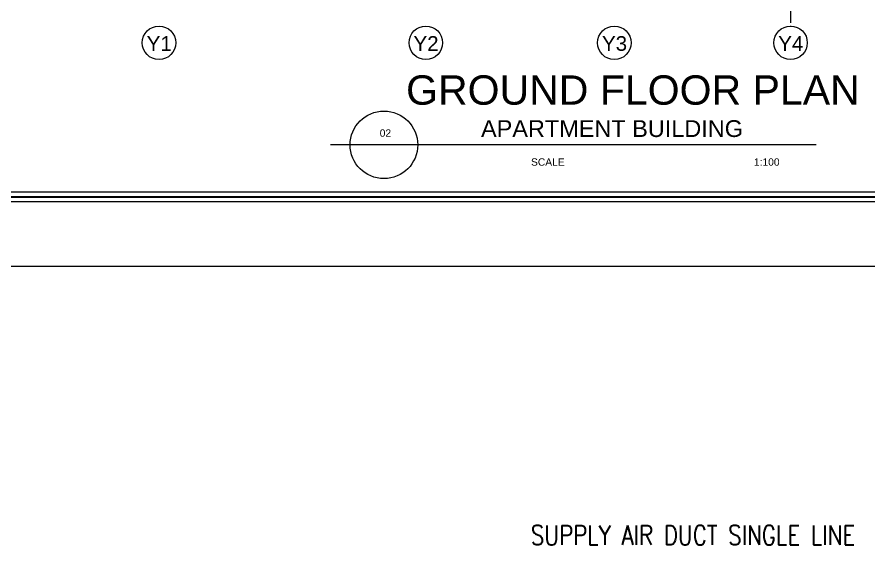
# Model space of a CAD drawing. Header units: millimetres. Extents: x -1288794 to 2153086, y -2701644 to -1335282.
# Drawn here: x 964963 to 982364, y -1525183 to -1514393 of the extents above; entities that cross this region are included whole.
import ezdxf
from ezdxf.enums import TextEntityAlignment as Align

# ---------------------------------------------------------------- set-up
doc = ezdxf.new("R2010")
doc.units = ezdxf.units.MM
doc.header["$LTSCALE"] = 100
doc.linetypes.add('CENTER', pattern=[50.8, 31.75, -6.35, 6.35, -6.35])
for name, color, linetype in [('A-ANNO-SYMB', 33, 'Continuous'), ('A-ANNO-TEXT', 8, 'Continuous'), ('A-GRID', 253, 'CENTER'), ('AC-SAD TEXT', 3, 'Continuous'), ('LOGO LINE', 7, 'Continuous'), ('LOGO1LINE', 7, 'Continuous'), ('TEXT', 4, 'Continuous')]:
    doc.layers.add(name, color=color, linetype=linetype)
doc.styles.add('ISTILO', font='sanss___.ttf', dxfattribs={"width": 0.8, "height": 400})
doc.styles.add('SANSSERIF', font='sas_____.pfb')
doc.styles.add('SIMPLEX', font='simplex.shx', dxfattribs={"width": 0.8})

msp = doc.modelspace()

# ---------------------------------------------------------------- linework, layer by layer
at = {"layer": 'A-ANNO-SYMB', "ltscale": 3}
for centre in [(967862.5, -1514919.1), (973312.5, -1514919.1), (977162.5, -1514919.1), (980762.5, -1514919.1)]:
    msp.add_circle(centre, 342.2, dxfattribs=at)
at = {"layer": 'A-GRID', "ltscale": 0.1}
msp.add_line((980762.5, -1466442.6), (980762.5, -1514577), dxfattribs=at)
at = {"layer": 'LOGO LINE'}
msp.add_lwpolyline([(1021998.7, -1519493.9), (943240.7, -1519493.9), (943240.7, -1463806.4), (1021998.7, -1463806.4)], close=True, dxfattribs=at)
at = {"layer": 'LOGO1LINE'}
for points in [[(1020672.8, -1518168), (944566.6, -1518168), (944566.6, -1465132.3), (1020672.8, -1465132.3)], [(1010364.1, -1517969.1), (944765.5, -1517969.1), (944765.5, -1465331.1), (1010364.1, -1465331.1)]]:
    msp.add_lwpolyline(points, close=True, dxfattribs=at)
at = {"layer": 'LOGO1LINE', "const_width": 39.8}
msp.add_lwpolyline([(1020573.4, -1518068.5), (944666, -1518068.5), (944666, -1465231.7), (1020573.4, -1465231.7)], close=True, dxfattribs=at)
at = {"layer": 'TEXT', "linetype": 'Continuous', "ltscale": 3}
msp.add_line((981283.4, -1517005.2), (971365.1, -1517005.2), dxfattribs=at)
msp.add_circle((972456.4, -1517005.2), 690.6, dxfattribs=at)

# ---------------------------------------------------------------- texts
at = {"layer": 'A-ANNO-TEXT', "style": 'SANSSERIF'}
for s, height, p in [('Y1', 300, (967867.1, -1515083.7)), ('Y2', 300, (973317.1, -1515083.7)), ('Y3', 300, (977167.1, -1515083.7)), ('Y4', 300, (980767.1, -1515083.7)), ('02', 150, (972487.2, -1516839.2)), ('SCALE', 150, (975804.4, -1517431.3)), ('1:100', 150, (980275.6, -1517431.3))]:
    msp.add_text(s, height=height, dxfattribs=at).set_placement(p, align=Align.CENTER)
at = {"layer": 'AC-SAD TEXT', "color": 4, "style": 'SIMPLEX', "width": 0.8}
msp.add_text('SUPPLY AIR DUCT SINGLE LINE', height=400, dxfattribs=at).set_placement((975457.4, -1525182.8))
at = {"layer": 'TEXT', "color": 7, "style": 'ISTILO'}
for s, height, p in [('GROUND FLOOR PLAN', 600, (972908.8, -1516184.5)), ('APARTMENT BUILDING', 343, (974439.9, -1516844.2, 0))]:
    msp.add_text(s, height=height, dxfattribs=at).set_placement(p)

doc.saveas('drawing.dxf')
